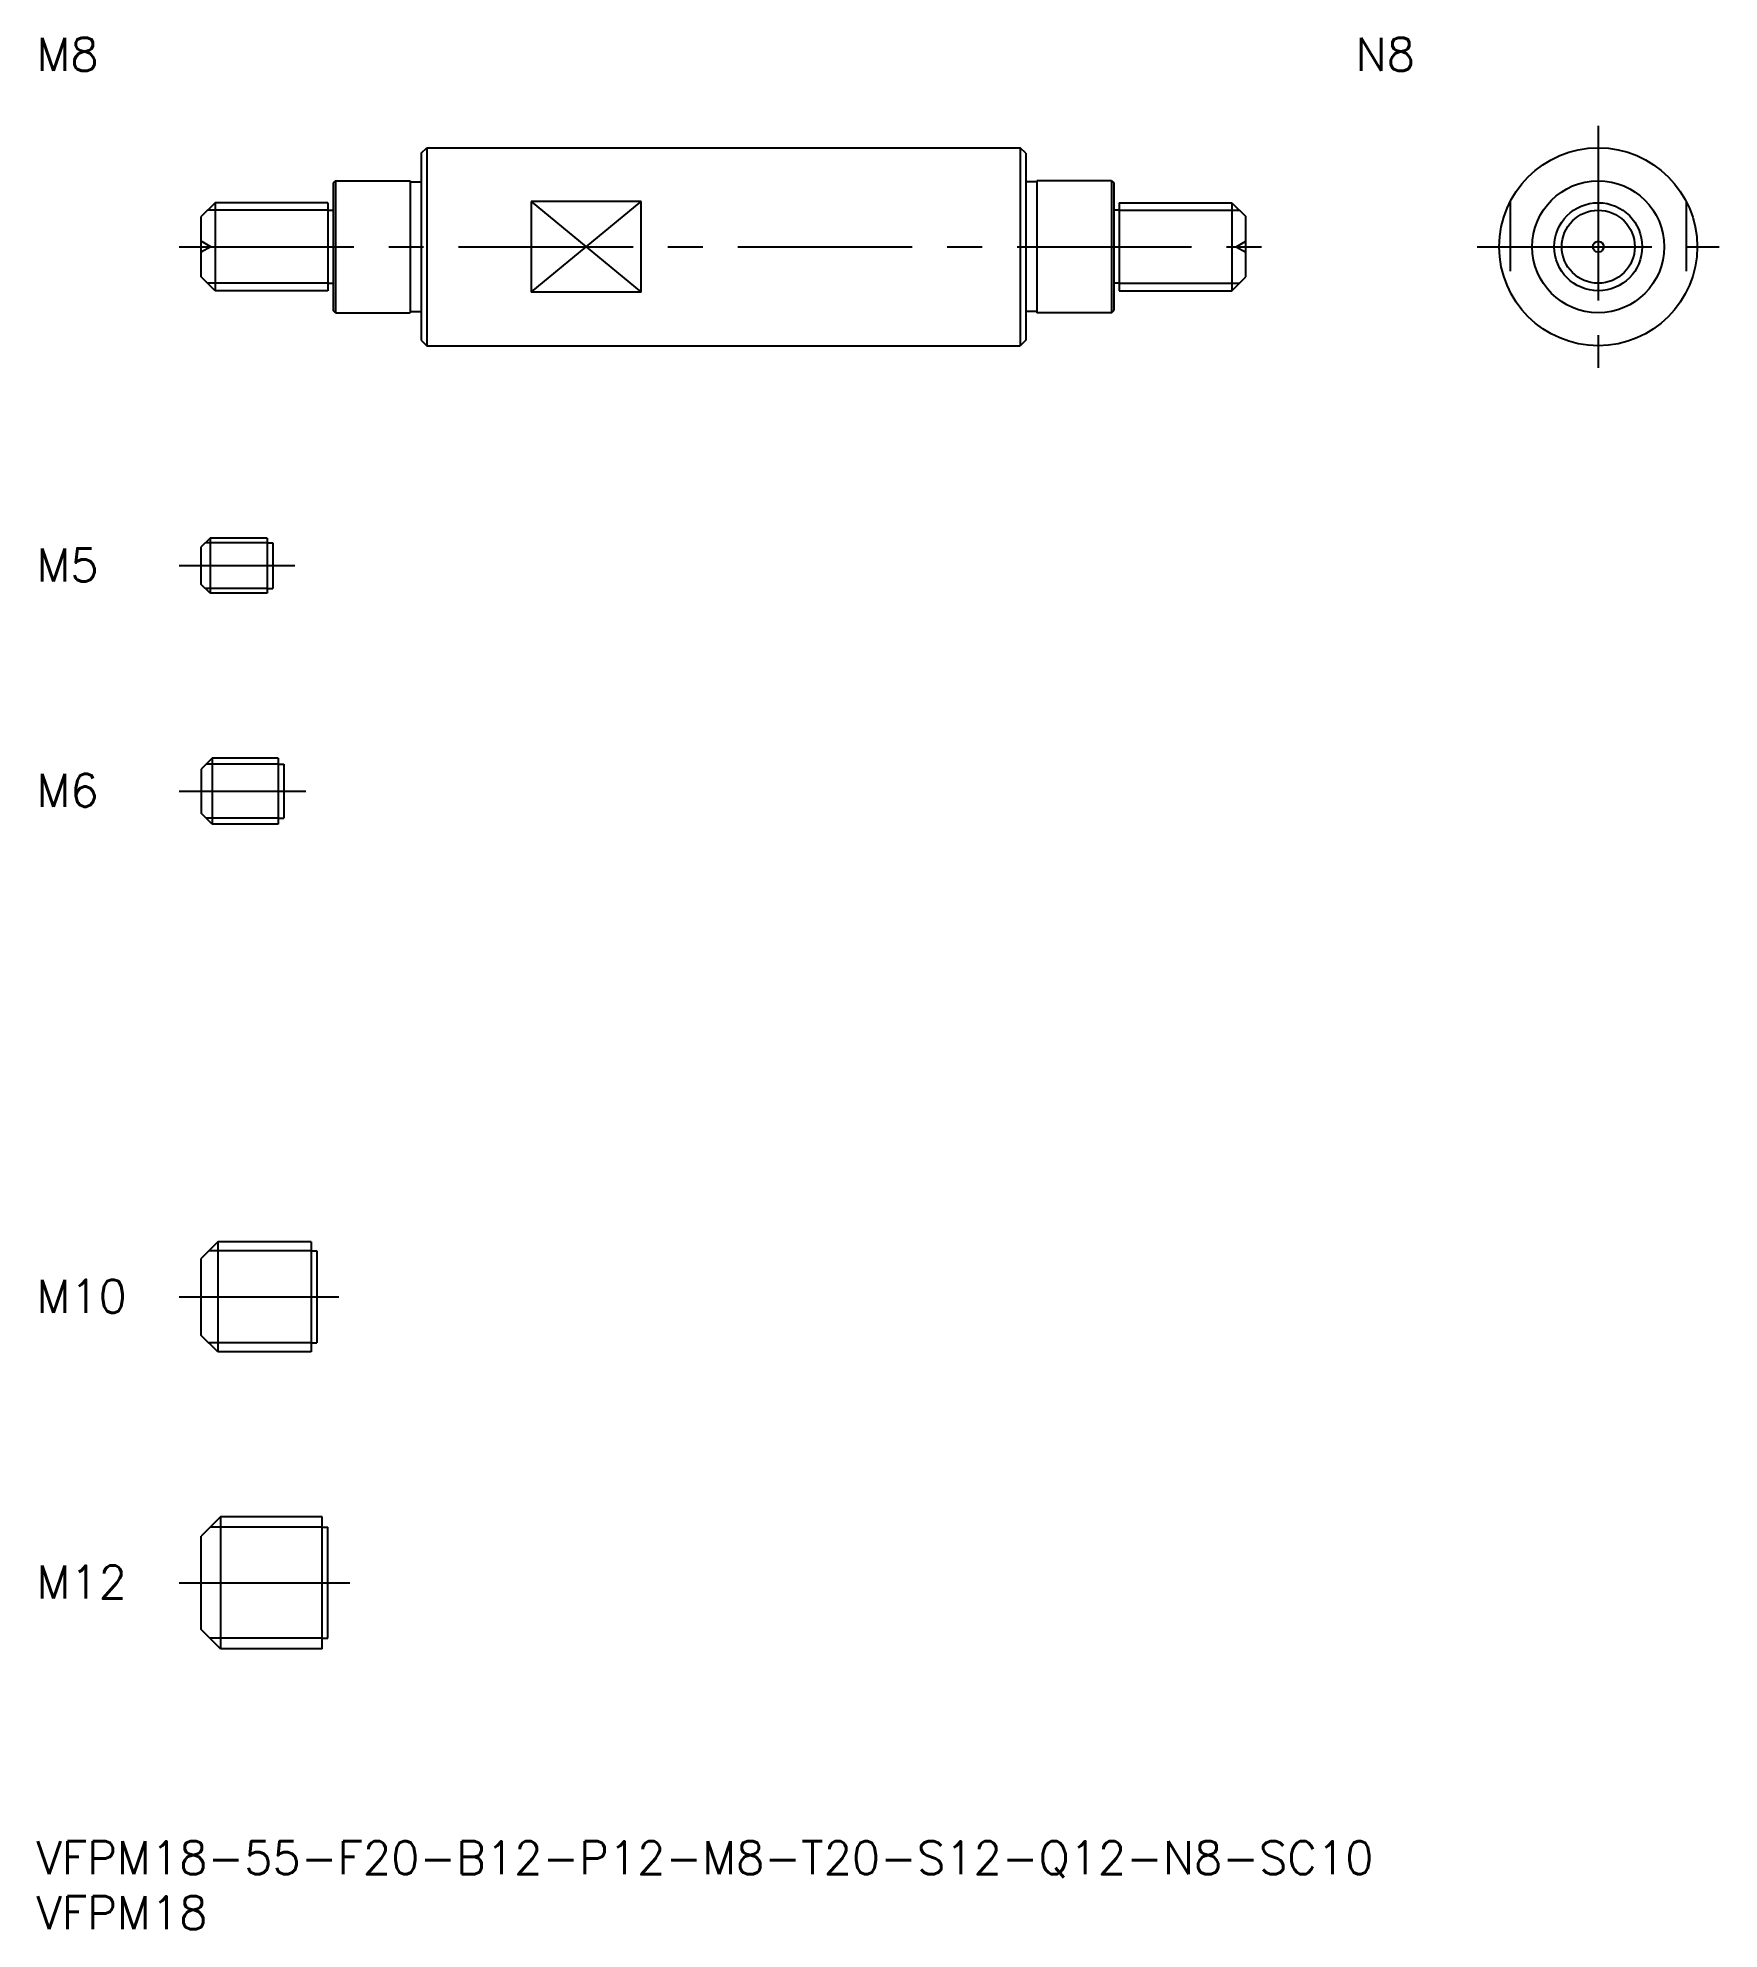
# Model space of a CAD drawing. Extents: x 0 to 153, y -8 to 164.
import ezdxf

# ---------------------------------------------------------------- set-up
doc = ezdxf.new("R2010")
doc.units = 0
doc.header["$LTSCALE"] = 0.5
doc.linetypes.add('CENTER', pattern=[50.8, 31.75, -6.35, 6.35, -6.35])
doc.linetypes.add('DASHED', pattern=[19.05, 12.7, -6.35])
for name, color, linetype in [('MSM_CENTER', 1, 'CENTER'), ('MSM_CONTINUOUS', 7, 'CONTINUOUS'), ('MSM_DASHED', 4, 'DASHED'), ('MSM_NARROW', 5, 'CONTINUOUS'), ('MSM_PART_NUMBER', 7, 'CONTINUOUS')]:
    doc.layers.add(name, color=color, linetype=linetype)
doc.styles.get("Standard").update_dxf_attribs({"font": 'txt.shx', "height": 1, "bigfont": 'bigfont.shx'})

# ---------------------------------------------------------------- blocks, each defined once
blk = doc.blocks.new('*U16')
at = {"layer": 'MSM_PART_NUMBER'}
blk.add_text('VFPM18-55-F20-B12-P12-M8-T20-S12-Q12-N8-SC10', height=3, dxfattribs=at).set_placement((0, -3))
blk = doc.blocks.new('*U17')
at = {"layer": 'MSM_PART_NUMBER'}
blk.add_text('VFPM18', height=3, dxfattribs=at).set_placement((0, -8))
blk = doc.blocks.new('*U18')
at = {"layer": 'MSM_PART_NUMBER'}
blk.add_text('M12', height=3, dxfattribs=at).set_placement((0, 22.06))
blk = doc.blocks.new('*U19')
at = {"layer": 'MSM_PART_NUMBER'}
blk.add_text('M10', height=3, dxfattribs=at).set_placement((0, 48.06))
blk = doc.blocks.new('*U20')
at = {"layer": 'MSM_PART_NUMBER'}
blk.add_text('M6', height=3, dxfattribs=at).set_placement((0, 94.06))
blk = doc.blocks.new('*U21')
at = {"layer": 'MSM_PART_NUMBER'}
blk.add_text('M5', height=3, dxfattribs=at).set_placement((0, 114.56))
blk = doc.blocks.new('*U22')
at = {"layer": 'MSM_PART_NUMBER'}
blk.add_text('M8', height=3, dxfattribs=at).set_placement((0, 161))
blk = doc.blocks.new('*U23')
at = {"layer": 'MSM_PART_NUMBER'}
blk.add_text('N8', height=3, dxfattribs=at).set_placement((120, 161))

msp = doc.modelspace()

# ---------------------------------------------------------------- linework, layer by layer
at = {"layer": 'MSM_CENTER'}
for p, q in [((142.07, 156), (142.07, 134)), ((13, 145), (112, 145)), ((131.07, 145), (153.07, 145)), ((13, 116), (23.5, 116)), ((13, 95.5), (24.5, 95.5)), ((13, 49.5), (27.5, 49.5)), ((13, 23.5), (28.5, 23.5))]:
    msp.add_line(p, q, dxfattribs=at)
at = {"layer": 'MSM_CONTINUOUS'}
for p, q in [((35, 153.5), (35.5, 154)), ((35, 153.5), (35, 136.5)), ((35.5, 154), (89.5, 154)), ((35.5, 154), (35.5, 136)), ((89.5, 154), (89.5, 136)), ((90, 153.5), (89.5, 154)), ((90, 153.5), (90, 136.5)), ((27.2, 151), (27, 150.8)), ((27, 150.8), (27, 139.2)), ((27.2, 151), (27.2, 139)), ((27.2, 151), (34, 151)), ((34, 151), (34, 139)), ((34, 150.9), (35, 150.9)), ((91, 150.9), (90, 150.9)), ((91, 151), (91, 139)), ((97.8, 151), (91, 151)), ((97.8, 151), (97.8, 139)), ((97.8, 151), (98, 150.8)), ((98, 150.8), (98, 139.2)), ((16.25, 149), (15, 147.75)), ((26.5, 149), (16.25, 149)), ((16.25, 149), (16.25, 141)), ((26.5, 149), (26.5, 141)), ((26.5, 148.32), (27, 148.32)), ((45, 149.12), (45, 140.88)), ((55, 149.12), (45, 149.12)), ((55, 140.88), (55, 149.12)), ((98.5, 148.32), (98, 148.32)), ((98.5, 149), (108.75, 149)), ((98.5, 149), (98.5, 141)), ((108.75, 149), (110, 147.75)), ((108.75, 149), (108.75, 141)), ((15, 142.25), (15, 147.75)), ((110, 142.25), (110, 147.75)), ((16.25, 141), (15, 142.25)), ((26.5, 141.68), (27, 141.68)), ((98.5, 141.68), (98, 141.68)), ((108.75, 141), (110, 142.25)), ((26.5, 141), (16.25, 141)), ((55, 140.88), (45, 140.88)), ((98.5, 141), (108.75, 141)), ((27.2, 139), (27, 139.2)), ((27.2, 139), (34, 139)), ((34, 139.1), (35, 139.1)), ((91, 139.1), (90, 139.1)), ((97.8, 139), (91, 139)), ((97.8, 139), (98, 139.2)), ((35, 136.5), (35.5, 136)), ((35.5, 136), (89.5, 136)), ((90, 136.5), (89.5, 136)), ((15.8, 118.5), (15, 117.7)), ((15, 114.3), (15, 117.7)), ((21, 118.5), (15.8, 118.5)), ((15.8, 118.5), (15.8, 113.5)), ((21, 118.5), (21, 113.5)), ((21, 118.07), (21.5, 118.07)), ((21.5, 118.07), (21.5, 113.93)), ((15.8, 113.5), (15, 114.3)), ((21, 113.93), (21.5, 113.93)), ((21, 113.5), (15.8, 113.5)), ((16, 98.5), (15, 97.5)), ((22, 98.5), (16, 98.5)), ((16, 98.5), (16, 92.5)), ((22, 98.5), (22, 92.5)), ((15, 97.5), (15, 93.5)), ((22, 97.96), (22.5, 97.96)), ((22.5, 97.96), (22.5, 93.04)), ((16, 92.5), (15, 93.5)), ((22, 93.04), (22.5, 93.04)), ((22, 92.5), (16, 92.5)), ((16.5, 54.5), (15, 53)), ((25, 54.5), (16.5, 54.5)), ((16.5, 54.5), (16.5, 44.5)), ((25, 54.5), (25, 44.5)), ((25, 53.69), (25.5, 53.69)), ((25.5, 53.69), (25.5, 45.31)), ((15, 46), (15, 53)), ((16.5, 44.5), (15, 46)), ((25, 45.31), (25.5, 45.31)), ((25, 44.5), (16.5, 44.5)), ((16.75, 29.5), (15, 27.75)), ((26, 29.5), (16.75, 29.5)), ((16.75, 29.5), (16.75, 17.5)), ((26, 17.5), (26, 29.5)), ((15, 19.25), (15, 27.75)), ((26, 28.55), (26.5, 28.55)), ((26.5, 18.45), (26.5, 28.55)), ((16.75, 17.5), (15, 19.25)), ((26, 17.5), (16.75, 17.5)), ((26, 18.45), (26.5, 18.45))]:
    msp.add_line(p, q, dxfattribs=at)
for radius in [9, 6, 4, 0.5]:
    msp.add_circle((142.07, 145), radius, dxfattribs=at)
at = {"layer": 'MSM_DASHED'}
for p, q in [((134.07, 149.12), (134.07, 140.88)), ((150.07, 149.12), (150.07, 140.88)), ((15.87, 145), (15, 145.5)), ((15.87, 145), (15, 144.5)), ((109.13, 145), (110, 145.5)), ((109.13, 145), (110, 144.5))]:
    msp.add_line(p, q, dxfattribs=at)
at = {"layer": 'MSM_NARROW'}
for p, q in [((26.5, 148.32), (15.57, 148.32)), ((45, 140.88), (55, 149.12)), ((45, 149.12), (55, 140.88)), ((98.5, 148.32), (109.43, 148.32)), ((26.5, 141.68), (15.57, 141.68)), ((98.5, 141.68), (109.43, 141.68)), ((21, 118.07), (15.37, 118.07)), ((21, 113.93), (15.37, 113.93)), ((22, 97.96), (15.46, 97.96)), ((22, 93.04), (15.46, 93.04)), ((25, 53.69), (15.69, 53.69)), ((25, 45.31), (15.69, 45.31)), ((26, 28.55), (15.8, 28.55)), ((26, 18.45), (15.8, 18.45))]:
    msp.add_line(p, q, dxfattribs=at)
msp.add_circle((142.07, 145), 3.32, dxfattribs=at)

# ---------------------------------------------------------------- block references
at = {"layer": 'MSM_CONTINUOUS'}
for name in ['*U22', '*U23', '*U21', '*U20', '*U19', '*U18', '*U16', '*U17']:
    msp.add_blockref(name, (0, 0), dxfattribs=at)

doc.saveas('drawing.dxf')
